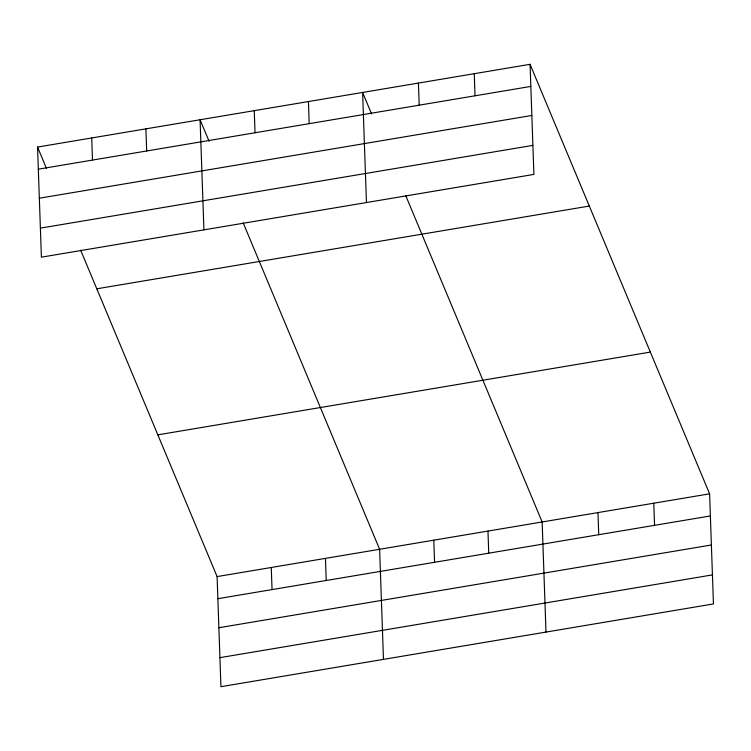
<?xml version="1.0" encoding="UTF-8"?>
<svg xmlns="http://www.w3.org/2000/svg" width="751" height="751" viewBox="0 0 751 751"><rect width="100%" height="100%" fill="white"/><g stroke="black" fill="none" stroke-linecap="round" stroke-linejoin="round"><path stroke-width="1.13" d="M530.065 64.314L533.905 174.41L41.399 257.171L37.55 147.065L530.065 64.314L709.601 493.829L713.45 603.935L220.935 686.686L217.095 576.59L80.639 250.149M38.32 169.182L530.835 86.421M39.334 198.217L531.849 115.457M40.385 228.135L532.891 145.375M96.795 288.806L589.31 206.056M157.841 434.848L650.357 352.088M217.095 576.59L709.601 493.829M217.865 598.697L710.38 515.946M218.879 627.733L711.394 544.982M219.921 657.651L712.436 574.9M371.585 113.927L362.611 92.448L366.45 202.545M405.7 195.532L542.147 521.973L545.996 632.07M209.06 141.235L200.076 119.756L203.925 229.862M243.174 222.84L379.621 549.281L383.47 659.378M37.55 147.065L46.524 168.543M653.783 503.208L654.562 525.325M597.965 512.595L598.744 534.703M474.247 73.692L475.017 95.799M487.972 531.07L488.741 553.187M418.429 83.07L419.199 105.178M433.796 540.176L434.566 562.283M325.446 558.378L326.216 580.495M308.436 101.554L309.205 123.662M271.271 567.484L272.04 589.601M254.26 110.65L255.03 132.767M145.901 128.862L146.68 150.97M91.725 137.968L92.495 160.076"/></g></svg>
